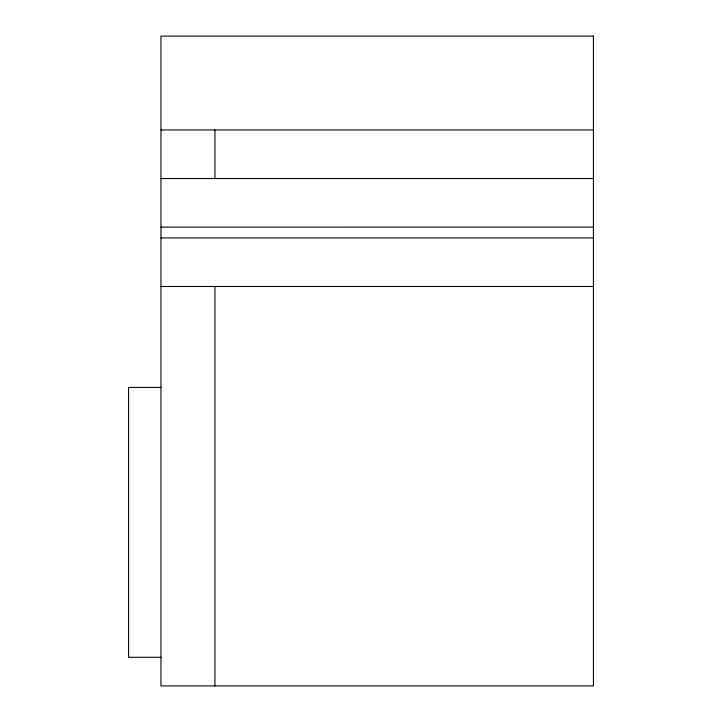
<?xml version="1.0" encoding="UTF-8"?>
<svg xmlns="http://www.w3.org/2000/svg" width="722" height="722" viewBox="0 0 722 722"><rect width="100%" height="100%" fill="white"/><g stroke="black" fill="none" stroke-linecap="round" stroke-linejoin="round"><path stroke-width="1.08" d="M160.97 129.96L593.421 129.96M160.97 178.533L593.421 178.533M160.97 227.141L593.421 227.114M160.97 237.935L593.421 237.908M160.97 286.481L593.421 286.481M160.97 387.416L128.579 387.416L128.579 657.291L160.97 657.291M214.939 129.96L214.939 178.533M214.939 286.481L214.939 685.9M593.421 36.1L160.97 36.1L160.97 685.9L593.421 685.9L593.421 36.1"/></g></svg>
